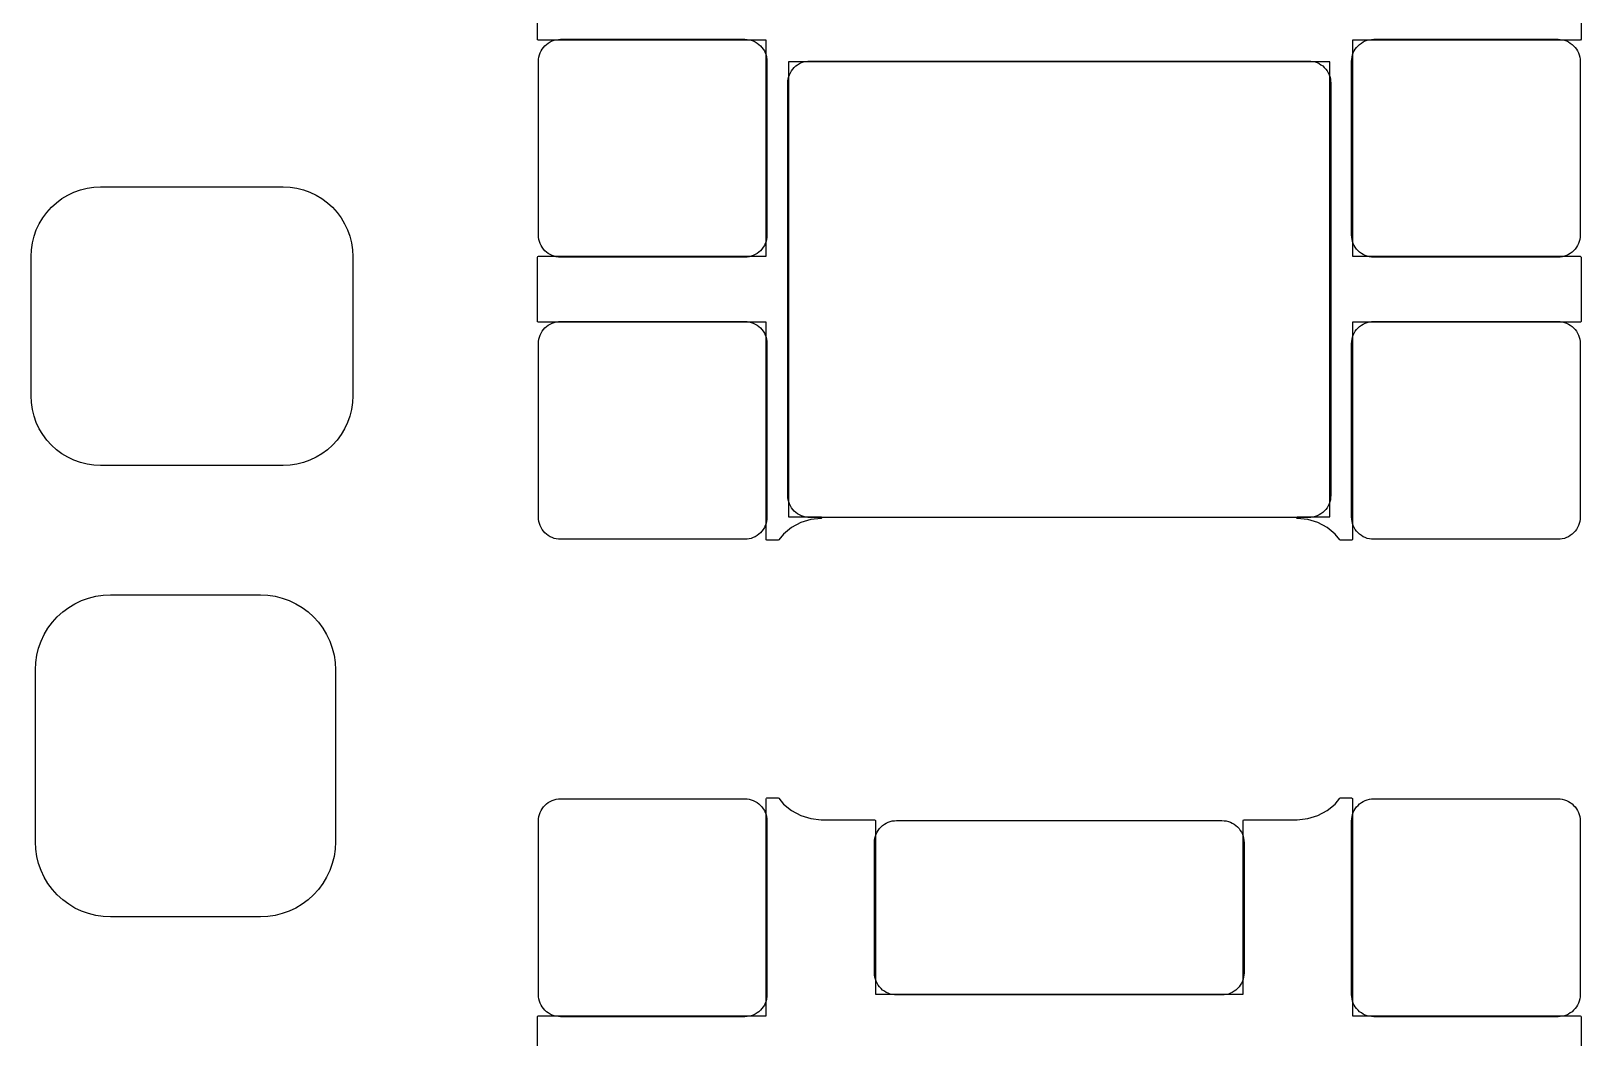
# Model space of a CAD drawing. Extents: x 0.49 to 2.43, y -7.79 to -4.97.
# Drawn here: x 0.8515 to 0.9922, y -7.4075 to -7.3161 of the extents above; entities that cross this region are included whole.
import ezdxf

# ---------------------------------------------------------------- set-up
doc = ezdxf.new("R2010")
doc.units = 0
doc.header["$MEASUREMENT"] = 0
doc.layers.add('BLACK', color=7, linetype='CONTINUOUS')

msp = doc.modelspace()

# ---------------------------------------------------------------- linework, layer by layer
at = {"layer": 'BLACK', "linetype": 'CONTINUOUS'}
for p, q in [((0.89752, -7.31689), (0.89752, -7.31106)), ((0.992244, -7.31106), (0.992244, -7.31689)), ((0.89753, -7.31693), (0.89752, -7.31689)), ((0.897598, -7.31697), (0.89753, -7.31693)), ((0.918268, -7.31697), (0.897598, -7.31697)), ((0.897685, -7.31831), (0.897751, -7.31813)), ((0.897751, -7.31813), (0.897836, -7.31795)), ((0.897836, -7.31795), (0.897937, -7.31778)), ((0.897937, -7.31778), (0.898054, -7.31762)), ((0.898054, -7.31762), (0.898187, -7.31748)), ((0.898187, -7.31748), (0.898333, -7.31735)), ((0.898333, -7.31735), (0.898491, -7.31723)), ((0.898491, -7.31723), (0.89866, -7.31713)), ((0.89866, -7.31713), (0.898838, -7.31704)), ((0.898838, -7.31704), (0.899023, -7.31698)), ((0.899023, -7.31698), (0.899215, -7.31693)), ((0.899215, -7.31693), (0.899409, -7.3169)), ((0.899409, -7.3169), (0.899606, -7.31689)), ((0.899606, -7.31689), (0.916339, -7.31689)), ((0.916339, -7.31689), (0.916535, -7.3169)), ((0.916535, -7.3169), (0.91673, -7.31693)), ((0.91673, -7.31693), (0.916921, -7.31698)), ((0.916921, -7.31698), (0.917107, -7.31704)), ((0.917107, -7.31704), (0.917285, -7.31713)), ((0.917285, -7.31713), (0.917454, -7.31723)), ((0.917454, -7.31723), (0.917612, -7.31735)), ((0.917612, -7.31735), (0.917758, -7.31748)), ((0.917758, -7.31748), (0.917891, -7.31762)), ((0.917891, -7.31762), (0.918008, -7.31778)), ((0.918008, -7.31778), (0.918109, -7.31795)), ((0.918109, -7.31795), (0.918194, -7.31813)), ((0.918194, -7.31813), (0.91826, -7.31831)), ((0.918268, -7.33657), (0.918268, -7.31697)), ((0.992165, -7.31697), (0.971496, -7.31697)), ((0.971496, -7.31697), (0.971496, -7.33657)), ((0.971504, -7.31831), (0.97157, -7.31813)), ((0.97157, -7.31813), (0.971654, -7.31795)), ((0.971654, -7.31795), (0.971756, -7.31778)), ((0.971756, -7.31778), (0.971873, -7.31762)), ((0.971873, -7.31762), (0.972005, -7.31748)), ((0.972005, -7.31748), (0.972151, -7.31735)), ((0.972151, -7.31735), (0.97231, -7.31723)), ((0.97231, -7.31723), (0.972479, -7.31713)), ((0.972479, -7.31713), (0.972657, -7.31704)), ((0.972657, -7.31704), (0.972842, -7.31698)), ((0.972842, -7.31698), (0.973033, -7.31693)), ((0.973033, -7.31693), (0.973228, -7.3169)), ((0.973228, -7.3169), (0.973425, -7.31689)), ((0.973425, -7.31689), (0.990157, -7.31689)), ((0.990157, -7.31689), (0.990354, -7.3169)), ((0.990354, -7.3169), (0.990549, -7.31693)), ((0.990549, -7.31693), (0.99074, -7.31698)), ((0.99074, -7.31698), (0.990926, -7.31704)), ((0.990926, -7.31704), (0.991104, -7.31713)), ((0.991104, -7.31713), (0.991273, -7.31723)), ((0.991273, -7.31723), (0.991431, -7.31735)), ((0.991431, -7.31735), (0.991577, -7.31748)), ((0.991577, -7.31748), (0.99171, -7.31762)), ((0.99171, -7.31762), (0.991827, -7.31778)), ((0.991827, -7.31778), (0.991928, -7.31795)), ((0.991928, -7.31795), (0.992013, -7.31813)), ((0.992013, -7.31813), (0.992079, -7.31831)), ((0.992205, -7.31696), (0.992165, -7.31697)), ((0.992244, -7.31689), (0.992205, -7.31696)), ((0.897598, -7.3189), (0.897608, -7.3187)), ((0.897598, -7.33465), (0.897598, -7.3189)), ((0.897608, -7.3187), (0.897637, -7.31851)), ((0.897637, -7.31851), (0.897685, -7.31831)), ((0.91826, -7.31831), (0.918308, -7.31851)), ((0.918308, -7.31851), (0.918337, -7.3187)), ((0.918337, -7.3187), (0.918346, -7.3189)), ((0.918346, -7.3189), (0.918346, -7.33465)), ((0.969449, -7.31894), (0.920315, -7.31894)), ((0.920315, -7.31894), (0.920315, -7.3602)), ((0.920575, -7.31975), (0.920692, -7.31959)), ((0.920692, -7.31959), (0.920824, -7.31945)), ((0.920824, -7.31945), (0.92097, -7.31931)), ((0.92097, -7.31931), (0.921129, -7.3192)), ((0.921129, -7.3192), (0.921298, -7.3191)), ((0.921298, -7.3191), (0.921476, -7.31901)), ((0.921476, -7.31901), (0.921661, -7.31894)), ((0.921661, -7.31894), (0.921852, -7.3189)), ((0.921852, -7.3189), (0.922047, -7.31887)), ((0.922047, -7.31887), (0.922244, -7.31886)), ((0.922244, -7.31886), (0.96752, -7.31886)), ((0.96752, -7.31886), (0.967716, -7.31887)), ((0.967716, -7.31887), (0.967911, -7.3189)), ((0.967911, -7.3189), (0.968103, -7.31894)), ((0.968103, -7.31894), (0.968288, -7.31901)), ((0.968288, -7.31901), (0.968466, -7.3191)), ((0.968466, -7.3191), (0.968635, -7.3192)), ((0.968635, -7.3192), (0.968793, -7.31931)), ((0.968793, -7.31931), (0.968939, -7.31945)), ((0.968939, -7.31945), (0.969072, -7.31959)), ((0.969072, -7.31959), (0.969189, -7.31975)), ((0.969449, -7.3602), (0.969449, -7.31894)), ((0.971417, -7.3189), (0.971427, -7.3187)), ((0.971417, -7.33465), (0.971417, -7.3189)), ((0.971427, -7.3187), (0.971456, -7.31851)), ((0.971456, -7.31851), (0.971504, -7.31831)), ((0.992079, -7.31831), (0.992127, -7.31851)), ((0.992127, -7.31851), (0.992156, -7.3187)), ((0.992156, -7.3187), (0.992165, -7.3189)), ((0.992165, -7.3189), (0.992165, -7.33465)), ((0.920236, -7.32087), (0.920246, -7.32067)), ((0.920236, -7.35827), (0.920236, -7.32087)), ((0.920246, -7.32067), (0.920275, -7.32047)), ((0.920275, -7.32047), (0.920323, -7.32028)), ((0.920323, -7.32028), (0.920389, -7.3201)), ((0.920389, -7.3201), (0.920473, -7.31992)), ((0.920473, -7.31992), (0.920575, -7.31975)), ((0.969189, -7.31975), (0.96929, -7.31992)), ((0.96929, -7.31992), (0.969375, -7.3201)), ((0.969375, -7.3201), (0.969441, -7.32028)), ((0.969441, -7.32028), (0.969489, -7.32047)), ((0.969489, -7.32047), (0.969518, -7.32067)), ((0.969518, -7.32067), (0.969528, -7.32087)), ((0.969528, -7.32087), (0.969528, -7.35827)), ((0.854876, -7.33102), (0.855436, -7.33076)), ((0.855436, -7.33076), (0.85602, -7.33055)), ((0.85602, -7.33055), (0.856622, -7.3304)), ((0.856622, -7.3304), (0.857235, -7.33031)), ((0.857235, -7.33031), (0.857854, -7.33028)), ((0.857854, -7.33028), (0.874429, -7.33028)), ((0.874429, -7.33028), (0.875049, -7.33031)), ((0.875049, -7.33031), (0.875662, -7.3304)), ((0.875662, -7.3304), (0.876263, -7.33055)), ((0.876263, -7.33055), (0.876847, -7.33076)), ((0.876847, -7.33076), (0.877408, -7.33102)), ((0.85297, -7.33259), (0.853386, -7.33213)), ((0.853386, -7.33213), (0.853846, -7.33171)), ((0.853846, -7.33171), (0.854344, -7.33134)), ((0.854344, -7.33134), (0.854876, -7.33102)), ((0.877408, -7.33102), (0.87794, -7.33134)), ((0.87794, -7.33134), (0.878438, -7.33171)), ((0.878438, -7.33171), (0.878897, -7.33213)), ((0.878897, -7.33213), (0.879314, -7.33259)), ((0.852016, -7.33418), (0.852282, -7.33362)), ((0.852282, -7.33362), (0.8526, -7.33308)), ((0.8526, -7.33308), (0.85297, -7.33259)), ((0.879314, -7.33259), (0.879683, -7.33308)), ((0.879683, -7.33308), (0.880002, -7.33362)), ((0.880002, -7.33362), (0.880267, -7.33418)), ((0.851657, -7.33536), (0.851808, -7.33476)), ((0.851808, -7.33476), (0.852016, -7.33418)), ((0.880267, -7.33418), (0.880476, -7.33476)), ((0.880476, -7.33476), (0.880627, -7.33536)), ((0.897608, -7.33484), (0.897598, -7.33465)), ((0.897637, -7.33504), (0.897608, -7.33484)), ((0.897685, -7.33523), (0.897637, -7.33504)), ((0.918308, -7.33504), (0.91826, -7.33523)), ((0.918337, -7.33484), (0.918308, -7.33504)), ((0.918346, -7.33465), (0.918337, -7.33484)), ((0.971427, -7.33484), (0.971417, -7.33465)), ((0.971456, -7.33504), (0.971427, -7.33484)), ((0.971504, -7.33523), (0.971456, -7.33504)), ((0.992127, -7.33504), (0.992079, -7.33523)), ((0.992156, -7.33484), (0.992127, -7.33504)), ((0.992165, -7.33465), (0.992156, -7.33484)), ((0.851535, -7.33659), (0.851566, -7.33598)), ((0.851566, -7.33598), (0.851657, -7.33536)), ((0.880627, -7.33536), (0.880718, -7.33598)), ((0.880718, -7.33598), (0.880748, -7.33659)), ((0.897751, -7.33541), (0.897685, -7.33523)), ((0.897836, -7.33559), (0.897751, -7.33541)), ((0.897937, -7.33576), (0.897836, -7.33559)), ((0.898054, -7.33592), (0.897937, -7.33576)), ((0.898187, -7.33607), (0.898054, -7.33592)), ((0.898333, -7.3362), (0.898187, -7.33607)), ((0.898491, -7.33632), (0.898333, -7.3362)), ((0.89866, -7.33642), (0.898491, -7.33632)), ((0.898838, -7.3365), (0.89866, -7.33642)), ((0.899023, -7.33657), (0.898838, -7.3365)), ((0.917107, -7.3365), (0.916921, -7.33657)), ((0.917285, -7.33642), (0.917107, -7.3365)), ((0.917454, -7.33632), (0.917285, -7.33642)), ((0.917612, -7.3362), (0.917454, -7.33632)), ((0.917758, -7.33607), (0.917612, -7.3362)), ((0.917891, -7.33592), (0.917758, -7.33607)), ((0.918008, -7.33576), (0.917891, -7.33592)), ((0.918109, -7.33559), (0.918008, -7.33576)), ((0.918194, -7.33541), (0.918109, -7.33559)), ((0.91826, -7.33523), (0.918194, -7.33541)), ((0.97157, -7.33541), (0.971504, -7.33523)), ((0.971654, -7.33559), (0.97157, -7.33541)), ((0.971756, -7.33576), (0.971654, -7.33559)), ((0.971873, -7.33592), (0.971756, -7.33576)), ((0.972005, -7.33607), (0.971873, -7.33592)), ((0.972151, -7.3362), (0.972005, -7.33607)), ((0.97231, -7.33632), (0.972151, -7.3362)), ((0.972479, -7.33642), (0.97231, -7.33632)), ((0.972657, -7.3365), (0.972479, -7.33642)), ((0.972842, -7.33657), (0.972657, -7.3365)), ((0.990926, -7.3365), (0.99074, -7.33657)), ((0.991104, -7.33642), (0.990926, -7.3365)), ((0.991273, -7.33632), (0.991104, -7.33642)), ((0.991431, -7.3362), (0.991273, -7.33632)), ((0.991577, -7.33607), (0.991431, -7.3362)), ((0.99171, -7.33592), (0.991577, -7.33607)), ((0.991827, -7.33576), (0.99171, -7.33592)), ((0.991928, -7.33559), (0.991827, -7.33576)), ((0.992013, -7.33541), (0.991928, -7.33559)), ((0.992079, -7.33523), (0.992013, -7.33541)), ((0.851535, -7.34923), (0.851535, -7.33659)), ((0.880748, -7.33659), (0.880748, -7.34923)), ((0.89752, -7.33665), (0.897559, -7.33659)), ((0.89752, -7.34248), (0.89752, -7.33665)), ((0.897559, -7.33659), (0.897598, -7.33657)), ((0.897598, -7.33657), (0.918268, -7.33657)), ((0.899215, -7.33661), (0.899023, -7.33657)), ((0.899409, -7.33664), (0.899215, -7.33661)), ((0.899606, -7.33665), (0.899409, -7.33664)), ((0.916339, -7.33665), (0.899606, -7.33665)), ((0.916535, -7.33664), (0.916339, -7.33665)), ((0.91673, -7.33661), (0.916535, -7.33664)), ((0.916921, -7.33657), (0.91673, -7.33661)), ((0.971496, -7.33657), (0.992165, -7.33657)), ((0.973033, -7.33661), (0.972842, -7.33657)), ((0.973228, -7.33664), (0.973033, -7.33661)), ((0.973425, -7.33665), (0.973228, -7.33664)), ((0.990157, -7.33665), (0.973425, -7.33665)), ((0.990354, -7.33664), (0.990157, -7.33665)), ((0.990549, -7.33661), (0.990354, -7.33664)), ((0.99074, -7.33657), (0.990549, -7.33661)), ((0.992165, -7.33657), (0.992234, -7.33661)), ((0.992234, -7.33661), (0.992244, -7.33665)), ((0.992244, -7.33665), (0.992244, -7.34248)), ((0.89753, -7.34252), (0.89752, -7.34248)), ((0.897598, -7.34256), (0.89753, -7.34252)), ((0.918268, -7.34256), (0.897598, -7.34256)), ((0.897751, -7.34372), (0.897836, -7.34354)), ((0.897836, -7.34354), (0.897937, -7.34337)), ((0.897937, -7.34337), (0.898054, -7.34321)), ((0.898054, -7.34321), (0.898187, -7.34307)), ((0.898187, -7.34307), (0.898333, -7.34294)), ((0.898333, -7.34294), (0.898491, -7.34282)), ((0.898491, -7.34282), (0.89866, -7.34272)), ((0.89866, -7.34272), (0.898838, -7.34263)), ((0.898838, -7.34263), (0.899023, -7.34257)), ((0.899023, -7.34257), (0.899215, -7.34252)), ((0.899215, -7.34252), (0.899409, -7.34249)), ((0.899409, -7.34249), (0.899606, -7.34248)), ((0.899606, -7.34248), (0.916339, -7.34248)), ((0.916339, -7.34248), (0.916535, -7.34249)), ((0.916535, -7.34249), (0.91673, -7.34252)), ((0.91673, -7.34252), (0.916921, -7.34257)), ((0.916921, -7.34257), (0.917107, -7.34263)), ((0.917107, -7.34263), (0.917285, -7.34272)), ((0.917285, -7.34272), (0.917454, -7.34282)), ((0.917454, -7.34282), (0.917612, -7.34294)), ((0.917612, -7.34294), (0.917758, -7.34307)), ((0.917758, -7.34307), (0.917891, -7.34321)), ((0.917891, -7.34321), (0.918008, -7.34337)), ((0.918008, -7.34337), (0.918109, -7.34354)), ((0.918109, -7.34354), (0.918194, -7.34372)), ((0.918268, -7.36224), (0.918268, -7.34256)), ((0.992165, -7.34256), (0.971496, -7.34256)), ((0.971496, -7.34256), (0.971496, -7.36224)), ((0.97157, -7.34372), (0.971654, -7.34354)), ((0.971654, -7.34354), (0.971756, -7.34337)), ((0.971756, -7.34337), (0.971873, -7.34321)), ((0.971873, -7.34321), (0.972005, -7.34307)), ((0.972005, -7.34307), (0.972151, -7.34294)), ((0.972151, -7.34294), (0.97231, -7.34282)), ((0.97231, -7.34282), (0.972479, -7.34272)), ((0.972479, -7.34272), (0.972657, -7.34263)), ((0.972657, -7.34263), (0.972842, -7.34257)), ((0.972842, -7.34257), (0.973033, -7.34252)), ((0.973033, -7.34252), (0.973228, -7.34249)), ((0.973228, -7.34249), (0.973425, -7.34248)), ((0.973425, -7.34248), (0.990157, -7.34248)), ((0.990157, -7.34248), (0.990354, -7.34249)), ((0.990354, -7.34249), (0.990549, -7.34252)), ((0.990549, -7.34252), (0.99074, -7.34257)), ((0.99074, -7.34257), (0.990926, -7.34263)), ((0.990926, -7.34263), (0.991104, -7.34272)), ((0.991104, -7.34272), (0.991273, -7.34282)), ((0.991273, -7.34282), (0.991431, -7.34294)), ((0.991431, -7.34294), (0.991577, -7.34307)), ((0.991577, -7.34307), (0.99171, -7.34321)), ((0.99171, -7.34321), (0.991827, -7.34337)), ((0.991827, -7.34337), (0.991928, -7.34354)), ((0.991928, -7.34354), (0.992013, -7.34372)), ((0.992205, -7.34255), (0.992165, -7.34256)), ((0.992244, -7.34248), (0.992205, -7.34255)), ((0.897598, -7.34449), (0.897608, -7.34429)), ((0.897598, -7.36024), (0.897598, -7.34449)), ((0.897608, -7.34429), (0.897637, -7.3441)), ((0.897637, -7.3441), (0.897685, -7.34391)), ((0.897685, -7.34391), (0.897751, -7.34372)), ((0.918194, -7.34372), (0.91826, -7.34391)), ((0.91826, -7.34391), (0.918308, -7.3441)), ((0.918308, -7.3441), (0.918337, -7.34429)), ((0.918337, -7.34429), (0.918346, -7.34449)), ((0.918346, -7.34449), (0.918346, -7.36024)), ((0.971417, -7.34449), (0.971427, -7.34429)), ((0.971417, -7.36024), (0.971417, -7.34449)), ((0.971427, -7.34429), (0.971456, -7.3441)), ((0.971456, -7.3441), (0.971504, -7.34391)), ((0.971504, -7.34391), (0.97157, -7.34372)), ((0.992013, -7.34372), (0.992079, -7.34391)), ((0.992079, -7.34391), (0.992127, -7.3441)), ((0.992127, -7.3441), (0.992156, -7.34429)), ((0.992156, -7.34429), (0.992165, -7.34449)), ((0.992165, -7.34449), (0.992165, -7.36024)), ((0.851566, -7.34985), (0.851535, -7.34923)), ((0.880748, -7.34923), (0.880718, -7.34985)), ((0.851657, -7.35047), (0.851566, -7.34985)), ((0.851808, -7.35107), (0.851657, -7.35047)), ((0.880627, -7.35047), (0.880476, -7.35107)), ((0.880718, -7.34985), (0.880627, -7.35047)), ((0.852016, -7.35165), (0.851808, -7.35107)), ((0.852282, -7.35221), (0.852016, -7.35165)), ((0.880267, -7.35165), (0.880002, -7.35221)), ((0.880476, -7.35107), (0.880267, -7.35165)), ((0.8526, -7.35274), (0.852282, -7.35221)), ((0.85297, -7.35324), (0.8526, -7.35274)), ((0.853386, -7.3537), (0.85297, -7.35324)), ((0.879314, -7.35324), (0.878897, -7.3537)), ((0.879683, -7.35274), (0.879314, -7.35324)), ((0.880002, -7.35221), (0.879683, -7.35274)), ((0.853846, -7.35412), (0.853386, -7.3537)), ((0.854344, -7.35449), (0.853846, -7.35412)), ((0.854876, -7.35481), (0.854344, -7.35449)), ((0.855436, -7.35507), (0.854876, -7.35481)), ((0.877408, -7.35481), (0.876847, -7.35507)), ((0.87794, -7.35449), (0.877408, -7.35481)), ((0.878438, -7.35412), (0.87794, -7.35449)), ((0.878897, -7.3537), (0.878438, -7.35412)), ((0.85602, -7.35528), (0.855436, -7.35507)), ((0.856622, -7.35543), (0.85602, -7.35528)), ((0.857235, -7.35552), (0.856622, -7.35543)), ((0.857854, -7.35555), (0.857235, -7.35552)), ((0.874429, -7.35555), (0.857854, -7.35555)), ((0.875049, -7.35552), (0.874429, -7.35555)), ((0.875662, -7.35543), (0.875049, -7.35552)), ((0.876263, -7.35528), (0.875662, -7.35543)), ((0.876847, -7.35507), (0.876263, -7.35528)), ((0.920246, -7.35846), (0.920236, -7.35827)), ((0.920275, -7.35866), (0.920246, -7.35846)), ((0.920323, -7.35885), (0.920275, -7.35866)), ((0.920389, -7.35904), (0.920323, -7.35885)), ((0.920473, -7.35921), (0.920389, -7.35904)), ((0.969375, -7.35904), (0.96929, -7.35921)), ((0.969441, -7.35885), (0.969375, -7.35904)), ((0.969489, -7.35866), (0.969441, -7.35885)), ((0.969518, -7.35846), (0.969489, -7.35866)), ((0.969528, -7.35827), (0.969518, -7.35846)), ((0.897608, -7.36043), (0.897598, -7.36024)), ((0.897637, -7.36063), (0.897608, -7.36043)), ((0.918337, -7.36043), (0.918308, -7.36063)), ((0.918346, -7.36024), (0.918337, -7.36043)), ((0.920315, -7.3602), (0.923268, -7.3602)), ((0.920575, -7.35938), (0.920473, -7.35921)), ((0.920692, -7.35954), (0.920575, -7.35938)), ((0.920824, -7.35969), (0.920692, -7.35954)), ((0.92097, -7.35982), (0.920824, -7.35969)), ((0.921129, -7.35994), (0.92097, -7.35982)), ((0.921298, -7.36004), (0.921129, -7.35994)), ((0.921476, -7.36012), (0.921298, -7.36004)), ((0.922323, -7.36045), (0.921415, -7.36072)), ((0.921661, -7.36019), (0.921476, -7.36012)), ((0.921852, -7.36024), (0.921661, -7.36019)), ((0.922047, -7.36027), (0.921852, -7.36024)), ((0.922244, -7.36028), (0.922047, -7.36027)), ((0.96752, -7.36028), (0.922244, -7.36028)), ((0.923275, -7.36035), (0.922323, -7.36045)), ((0.923268, -7.3602), (0.923336, -7.36024)), ((0.923336, -7.36031), (0.923275, -7.36035)), ((0.923336, -7.36024), (0.923336, -7.36031)), ((0.966424, -7.36031), (0.966432, -7.36023)), ((0.966488, -7.36035), (0.966424, -7.36031)), ((0.966432, -7.36023), (0.966496, -7.3602)), ((0.967441, -7.36045), (0.966488, -7.36035)), ((0.966496, -7.3602), (0.969449, -7.3602)), ((0.968349, -7.36072), (0.967441, -7.36045)), ((0.967716, -7.36027), (0.96752, -7.36028)), ((0.967911, -7.36024), (0.967716, -7.36027)), ((0.968103, -7.36019), (0.967911, -7.36024)), ((0.968288, -7.36012), (0.968103, -7.36019)), ((0.968466, -7.36004), (0.968288, -7.36012)), ((0.968635, -7.35994), (0.968466, -7.36004)), ((0.968793, -7.35982), (0.968635, -7.35994)), ((0.968939, -7.35969), (0.968793, -7.35982)), ((0.969072, -7.35954), (0.968939, -7.35969)), ((0.969189, -7.35938), (0.969072, -7.35954)), ((0.96929, -7.35921), (0.969189, -7.35938)), ((0.971427, -7.36043), (0.971417, -7.36024)), ((0.971456, -7.36063), (0.971427, -7.36043)), ((0.992156, -7.36043), (0.992127, -7.36063)), ((0.992165, -7.36024), (0.992156, -7.36043)), ((0.897685, -7.36082), (0.897637, -7.36063)), ((0.897751, -7.361), (0.897685, -7.36082)), ((0.897836, -7.36118), (0.897751, -7.361)), ((0.897937, -7.36135), (0.897836, -7.36118)), ((0.898054, -7.36151), (0.897937, -7.36135)), ((0.898187, -7.36166), (0.898054, -7.36151)), ((0.898333, -7.36179), (0.898187, -7.36166)), ((0.898491, -7.36191), (0.898333, -7.36179)), ((0.917612, -7.36179), (0.917454, -7.36191)), ((0.917758, -7.36166), (0.917612, -7.36179)), ((0.917891, -7.36151), (0.917758, -7.36166)), ((0.918008, -7.36135), (0.917891, -7.36151)), ((0.918109, -7.36118), (0.918008, -7.36135)), ((0.918194, -7.361), (0.918109, -7.36118)), ((0.91826, -7.36082), (0.918194, -7.361)), ((0.918308, -7.36063), (0.91826, -7.36082)), ((0.919844, -7.36177), (0.919416, -7.36229)), ((0.920578, -7.36117), (0.919844, -7.36177)), ((0.921415, -7.36072), (0.920578, -7.36117)), ((0.969186, -7.36117), (0.968349, -7.36072)), ((0.96992, -7.36177), (0.969186, -7.36117)), ((0.970348, -7.36229), (0.96992, -7.36177)), ((0.971504, -7.36082), (0.971456, -7.36063)), ((0.97157, -7.361), (0.971504, -7.36082)), ((0.971654, -7.36118), (0.97157, -7.361)), ((0.971756, -7.36135), (0.971654, -7.36118)), ((0.971873, -7.36151), (0.971756, -7.36135)), ((0.972005, -7.36166), (0.971873, -7.36151)), ((0.972151, -7.36179), (0.972005, -7.36166)), ((0.97231, -7.36191), (0.972151, -7.36179)), ((0.991431, -7.36179), (0.991273, -7.36191)), ((0.991577, -7.36166), (0.991431, -7.36179)), ((0.99171, -7.36151), (0.991577, -7.36166)), ((0.991827, -7.36135), (0.99171, -7.36151)), ((0.991928, -7.36118), (0.991827, -7.36135)), ((0.992013, -7.361), (0.991928, -7.36118)), ((0.992079, -7.36082), (0.992013, -7.361)), ((0.992127, -7.36063), (0.992079, -7.36082)), ((0.89866, -7.36201), (0.898491, -7.36191)), ((0.898838, -7.36209), (0.89866, -7.36201)), ((0.899023, -7.36216), (0.898838, -7.36209)), ((0.899215, -7.36221), (0.899023, -7.36216)), ((0.899409, -7.36223), (0.899215, -7.36221)), ((0.899606, -7.36224), (0.899409, -7.36223)), ((0.916339, -7.36224), (0.899606, -7.36224)), ((0.916535, -7.36223), (0.916339, -7.36224)), ((0.91673, -7.36221), (0.916535, -7.36223)), ((0.916921, -7.36216), (0.91673, -7.36221)), ((0.917107, -7.36209), (0.916921, -7.36216)), ((0.917285, -7.36201), (0.917107, -7.36209)), ((0.917454, -7.36191), (0.917285, -7.36201)), ((0.918278, -7.36228), (0.918268, -7.36224)), ((0.918346, -7.36232), (0.918278, -7.36228)), ((0.919355, -7.36232), (0.918346, -7.36232)), ((0.919416, -7.36229), (0.919355, -7.36232)), ((0.970409, -7.36232), (0.970348, -7.36229)), ((0.971417, -7.36232), (0.970409, -7.36232)), ((0.971457, -7.36231), (0.971417, -7.36232)), ((0.971496, -7.36224), (0.971457, -7.36231)), ((0.972479, -7.36201), (0.97231, -7.36191)), ((0.972657, -7.36209), (0.972479, -7.36201)), ((0.972842, -7.36216), (0.972657, -7.36209)), ((0.973033, -7.36221), (0.972842, -7.36216)), ((0.973228, -7.36223), (0.973033, -7.36221)), ((0.973425, -7.36224), (0.973228, -7.36223)), ((0.990157, -7.36224), (0.973425, -7.36224)), ((0.990354, -7.36223), (0.990157, -7.36224)), ((0.990549, -7.36221), (0.990354, -7.36223)), ((0.99074, -7.36216), (0.990549, -7.36221)), ((0.990926, -7.36209), (0.99074, -7.36216)), ((0.991104, -7.36201), (0.990926, -7.36209)), ((0.991273, -7.36191), (0.991104, -7.36201)), ((0.856763, -7.36758), (0.857411, -7.36741)), ((0.857411, -7.36741), (0.858073, -7.36732)), ((0.858073, -7.36732), (0.85874, -7.36728)), ((0.85874, -7.36728), (0.872362, -7.36728)), ((0.872362, -7.36728), (0.87303, -7.36732)), ((0.87303, -7.36732), (0.873691, -7.36741)), ((0.873691, -7.36741), (0.874339, -7.36758)), ((0.853924, -7.36928), (0.854419, -7.36883)), ((0.854419, -7.36883), (0.854956, -7.36843)), ((0.854956, -7.36843), (0.855529, -7.36809)), ((0.855529, -7.36809), (0.856134, -7.3678)), ((0.856134, -7.3678), (0.856763, -7.36758)), ((0.874339, -7.36758), (0.874969, -7.3678)), ((0.874969, -7.3678), (0.875573, -7.36809)), ((0.875573, -7.36809), (0.876146, -7.36843)), ((0.876146, -7.36843), (0.876683, -7.36883)), ((0.876683, -7.36883), (0.877178, -7.36928)), ((0.852733, -7.37088), (0.853077, -7.37031)), ((0.853077, -7.37031), (0.853475, -7.36977)), ((0.853475, -7.36977), (0.853924, -7.36928)), ((0.877178, -7.36928), (0.877627, -7.36977)), ((0.877627, -7.36977), (0.878025, -7.37031)), ((0.878025, -7.37031), (0.878369, -7.37088)), ((0.852222, -7.37212), (0.852448, -7.37149)), ((0.852448, -7.37149), (0.852733, -7.37088)), ((0.878369, -7.37088), (0.878655, -7.37149)), ((0.878655, -7.37149), (0.87888, -7.37212)), ((0.851962, -7.37343), (0.85206, -7.37277)), ((0.85206, -7.37277), (0.852222, -7.37212)), ((0.87888, -7.37212), (0.879042, -7.37277)), ((0.879042, -7.37277), (0.87914, -7.37343)), ((0.851929, -7.37409), (0.851962, -7.37343)), ((0.851929, -7.38969), (0.851929, -7.37409)), ((0.87914, -7.37343), (0.879173, -7.37409)), ((0.879173, -7.37409), (0.879173, -7.38969)), ((0.899215, -7.38583), (0.899409, -7.3858)), ((0.899409, -7.3858), (0.899606, -7.38579)), ((0.899606, -7.38579), (0.916339, -7.38579)), ((0.916339, -7.38579), (0.916535, -7.3858)), ((0.916535, -7.3858), (0.91673, -7.38583)), ((0.918268, -7.38579), (0.918307, -7.38572)), ((0.918268, -7.40547), (0.918268, -7.38579)), ((0.918307, -7.38572), (0.918346, -7.38571)), ((0.918346, -7.38571), (0.919355, -7.38571)), ((0.919355, -7.38571), (0.919416, -7.38574)), ((0.919416, -7.38574), (0.919844, -7.38626)), ((0.96992, -7.38626), (0.970348, -7.38574)), ((0.970348, -7.38574), (0.970409, -7.38571)), ((0.970409, -7.38571), (0.971417, -7.38571)), ((0.971417, -7.38571), (0.971486, -7.38575)), ((0.971486, -7.38575), (0.971496, -7.38579)), ((0.971496, -7.38579), (0.971496, -7.40547)), ((0.973033, -7.38583), (0.973228, -7.3858)), ((0.973228, -7.3858), (0.973425, -7.38579)), ((0.973425, -7.38579), (0.990157, -7.38579)), ((0.990157, -7.38579), (0.990354, -7.3858)), ((0.990354, -7.3858), (0.990549, -7.38583)), ((0.897637, -7.3874), (0.897685, -7.38721)), ((0.897685, -7.38721), (0.897751, -7.38703)), ((0.897751, -7.38703), (0.897836, -7.38685)), ((0.897836, -7.38685), (0.897937, -7.38668)), ((0.897937, -7.38668), (0.898054, -7.38652)), ((0.898054, -7.38652), (0.898187, -7.38638)), ((0.898187, -7.38638), (0.898333, -7.38624)), ((0.898333, -7.38624), (0.898491, -7.38613)), ((0.898491, -7.38613), (0.89866, -7.38602)), ((0.89866, -7.38602), (0.898838, -7.38594)), ((0.898838, -7.38594), (0.899023, -7.38587)), ((0.899023, -7.38587), (0.899215, -7.38583)), ((0.91673, -7.38583), (0.916921, -7.38587)), ((0.916921, -7.38587), (0.917107, -7.38594)), ((0.917107, -7.38594), (0.917285, -7.38602)), ((0.917285, -7.38602), (0.917454, -7.38613)), ((0.917454, -7.38613), (0.917612, -7.38624)), ((0.917612, -7.38624), (0.917758, -7.38638)), ((0.917758, -7.38638), (0.917891, -7.38652)), ((0.917891, -7.38652), (0.918008, -7.38668)), ((0.918008, -7.38668), (0.918109, -7.38685)), ((0.918109, -7.38685), (0.918194, -7.38703)), ((0.918194, -7.38703), (0.91826, -7.38721)), ((0.91826, -7.38721), (0.918308, -7.3874)), ((0.919844, -7.38626), (0.920578, -7.38686)), ((0.920578, -7.38686), (0.921415, -7.38731)), ((0.968349, -7.38731), (0.969186, -7.38686)), ((0.969186, -7.38686), (0.96992, -7.38626)), ((0.971456, -7.3874), (0.971504, -7.38721)), ((0.971504, -7.38721), (0.97157, -7.38703)), ((0.97157, -7.38703), (0.971654, -7.38685)), ((0.971654, -7.38685), (0.971756, -7.38668)), ((0.971756, -7.38668), (0.971873, -7.38652)), ((0.971873, -7.38652), (0.972005, -7.38638)), ((0.972005, -7.38638), (0.972151, -7.38624)), ((0.972151, -7.38624), (0.97231, -7.38613)), ((0.97231, -7.38613), (0.972479, -7.38602)), ((0.972479, -7.38602), (0.972657, -7.38594)), ((0.972657, -7.38594), (0.972842, -7.38587)), ((0.972842, -7.38587), (0.973033, -7.38583)), ((0.990549, -7.38583), (0.99074, -7.38587)), ((0.99074, -7.38587), (0.990926, -7.38594)), ((0.990926, -7.38594), (0.991104, -7.38602)), ((0.991104, -7.38602), (0.991273, -7.38613)), ((0.991273, -7.38613), (0.991431, -7.38624)), ((0.991431, -7.38624), (0.991577, -7.38638)), ((0.991577, -7.38638), (0.99171, -7.38652)), ((0.99171, -7.38652), (0.991827, -7.38668)), ((0.991827, -7.38668), (0.991928, -7.38685)), ((0.991928, -7.38685), (0.992013, -7.38703)), ((0.992013, -7.38703), (0.992079, -7.38721)), ((0.992079, -7.38721), (0.992127, -7.3874)), ((0.897598, -7.3878), (0.897608, -7.3876)), ((0.897598, -7.40354), (0.897598, -7.3878)), ((0.897608, -7.3876), (0.897637, -7.3874)), ((0.918308, -7.3874), (0.918337, -7.3876)), ((0.918337, -7.3876), (0.918346, -7.3878)), ((0.918346, -7.3878), (0.918346, -7.40354)), ((0.921415, -7.38731), (0.922323, -7.38758)), ((0.922323, -7.38758), (0.923271, -7.38768)), ((0.923271, -7.38768), (0.92811, -7.38768)), ((0.92811, -7.38768), (0.928178, -7.38772)), ((0.928178, -7.38772), (0.928189, -7.38776)), ((0.928189, -7.38776), (0.928189, -7.4035)), ((0.928449, -7.38865), (0.928566, -7.38849)), ((0.928566, -7.38849), (0.928698, -7.38834)), ((0.928698, -7.38834), (0.928844, -7.38821)), ((0.928844, -7.38821), (0.929003, -7.38809)), ((0.929003, -7.38809), (0.929172, -7.38799)), ((0.929172, -7.38799), (0.92935, -7.38791)), ((0.92935, -7.38791), (0.929535, -7.38784)), ((0.929535, -7.38784), (0.929726, -7.38779)), ((0.929726, -7.38779), (0.929921, -7.38777)), ((0.929921, -7.38777), (0.930118, -7.38776)), ((0.930118, -7.38776), (0.959646, -7.38776)), ((0.959646, -7.38776), (0.959842, -7.38777)), ((0.959842, -7.38777), (0.960037, -7.38779)), ((0.960037, -7.38779), (0.960229, -7.38784)), ((0.960229, -7.38784), (0.960414, -7.38791)), ((0.960414, -7.38791), (0.960592, -7.38799)), ((0.960592, -7.38799), (0.960761, -7.38809)), ((0.960761, -7.38809), (0.960919, -7.38821)), ((0.960919, -7.38821), (0.961065, -7.38834)), ((0.961065, -7.38834), (0.961198, -7.38849)), ((0.961198, -7.38849), (0.961315, -7.38865)), ((0.961575, -7.38776), (0.961614, -7.38769)), ((0.961575, -7.4035), (0.961575, -7.38776)), ((0.961614, -7.38769), (0.961654, -7.38768)), ((0.961654, -7.38768), (0.966492, -7.38768)), ((0.966492, -7.38768), (0.967441, -7.38758)), ((0.967441, -7.38758), (0.968349, -7.38731)), ((0.971417, -7.3878), (0.971427, -7.3876)), ((0.971417, -7.40354), (0.971417, -7.3878)), ((0.971427, -7.3876), (0.971456, -7.3874)), ((0.992127, -7.3874), (0.992156, -7.3876)), ((0.992156, -7.3876), (0.992165, -7.3878)), ((0.992165, -7.3878), (0.992165, -7.40354)), ((0.851962, -7.39035), (0.851929, -7.38969)), ((0.879173, -7.38969), (0.87914, -7.39035)), ((0.92811, -7.38976), (0.92812, -7.38957)), ((0.92811, -7.40157), (0.92811, -7.38976)), ((0.92812, -7.38957), (0.928149, -7.38937)), ((0.928149, -7.38937), (0.928197, -7.38918)), ((0.928197, -7.38918), (0.928263, -7.389)), ((0.928263, -7.389), (0.928347, -7.38882)), ((0.928347, -7.38882), (0.928449, -7.38865)), ((0.961315, -7.38865), (0.961416, -7.38882)), ((0.961416, -7.38882), (0.961501, -7.389)), ((0.961501, -7.389), (0.961567, -7.38918)), ((0.961567, -7.38918), (0.961615, -7.38937)), ((0.961615, -7.38937), (0.961644, -7.38957)), ((0.961644, -7.38957), (0.961654, -7.38976)), ((0.961654, -7.38976), (0.961654, -7.40157)), ((0.85206, -7.39101), (0.851962, -7.39035)), ((0.852222, -7.39166), (0.85206, -7.39101)), ((0.879042, -7.39101), (0.87888, -7.39166)), ((0.87914, -7.39035), (0.879042, -7.39101)), ((0.852448, -7.39229), (0.852222, -7.39166)), ((0.852733, -7.3929), (0.852448, -7.39229)), ((0.878655, -7.39229), (0.878369, -7.3929)), ((0.87888, -7.39166), (0.878655, -7.39229)), ((0.853077, -7.39347), (0.852733, -7.3929)), ((0.853475, -7.39401), (0.853077, -7.39347)), ((0.853924, -7.3945), (0.853475, -7.39401)), ((0.877627, -7.39401), (0.877178, -7.3945)), ((0.878025, -7.39347), (0.877627, -7.39401)), ((0.878369, -7.3929), (0.878025, -7.39347)), ((0.854419, -7.39495), (0.853924, -7.3945)), ((0.854956, -7.39535), (0.854419, -7.39495)), ((0.855529, -7.39569), (0.854956, -7.39535)), ((0.876146, -7.39535), (0.875573, -7.39569)), ((0.876683, -7.39495), (0.876146, -7.39535)), ((0.877178, -7.3945), (0.876683, -7.39495)), ((0.856134, -7.39598), (0.855529, -7.39569)), ((0.856763, -7.3962), (0.856134, -7.39598)), ((0.857411, -7.39637), (0.856763, -7.3962)), ((0.858073, -7.39646), (0.857411, -7.39637)), ((0.85874, -7.3965), (0.858073, -7.39646)), ((0.872362, -7.3965), (0.85874, -7.3965)), ((0.87303, -7.39646), (0.872362, -7.3965)), ((0.873691, -7.39637), (0.87303, -7.39646)), ((0.874339, -7.3962), (0.873691, -7.39637)), ((0.874969, -7.39598), (0.874339, -7.3962)), ((0.875573, -7.39569), (0.874969, -7.39598)), ((0.92812, -7.40177), (0.92811, -7.40157)), ((0.928149, -7.40197), (0.92812, -7.40177)), ((0.928197, -7.40216), (0.928149, -7.40197)), ((0.928263, -7.40234), (0.928197, -7.40216)), ((0.928347, -7.40252), (0.928263, -7.40234)), ((0.928449, -7.40269), (0.928347, -7.40252)), ((0.928566, -7.40285), (0.928449, -7.40269)), ((0.961315, -7.40269), (0.961198, -7.40285)), ((0.961416, -7.40252), (0.961315, -7.40269)), ((0.961501, -7.40234), (0.961416, -7.40252)), ((0.961567, -7.40216), (0.961501, -7.40234)), ((0.961615, -7.40197), (0.961567, -7.40216)), ((0.961644, -7.40177), (0.961615, -7.40197)), ((0.961654, -7.40157), (0.961644, -7.40177)), ((0.897608, -7.40374), (0.897598, -7.40354)), ((0.897637, -7.40394), (0.897608, -7.40374)), ((0.897685, -7.40413), (0.897637, -7.40394)), ((0.918308, -7.40394), (0.91826, -7.40413)), ((0.918337, -7.40374), (0.918308, -7.40394)), ((0.918346, -7.40354), (0.918337, -7.40374)), ((0.928189, -7.4035), (0.961575, -7.4035)), ((0.928698, -7.40299), (0.928566, -7.40285)), ((0.928844, -7.40313), (0.928698, -7.40299)), ((0.929003, -7.40324), (0.928844, -7.40313)), ((0.929172, -7.40335), (0.929003, -7.40324)), ((0.92935, -7.40343), (0.929172, -7.40335)), ((0.929535, -7.4035), (0.92935, -7.40343)), ((0.929726, -7.40354), (0.929535, -7.4035)), ((0.929921, -7.40357), (0.929726, -7.40354)), ((0.930118, -7.40358), (0.929921, -7.40357)), ((0.959646, -7.40358), (0.930118, -7.40358)), ((0.959842, -7.40357), (0.959646, -7.40358)), ((0.960037, -7.40354), (0.959842, -7.40357)), ((0.960229, -7.4035), (0.960037, -7.40354)), ((0.960414, -7.40343), (0.960229, -7.4035)), ((0.960592, -7.40335), (0.960414, -7.40343)), ((0.960761, -7.40324), (0.960592, -7.40335)), ((0.960919, -7.40313), (0.960761, -7.40324)), ((0.961065, -7.40299), (0.960919, -7.40313)), ((0.961198, -7.40285), (0.961065, -7.40299)), ((0.971427, -7.40374), (0.971417, -7.40354)), ((0.971456, -7.40394), (0.971427, -7.40374)), ((0.971504, -7.40413), (0.971456, -7.40394)), ((0.992127, -7.40394), (0.992079, -7.40413)), ((0.992156, -7.40374), (0.992127, -7.40394)), ((0.992165, -7.40354), (0.992156, -7.40374)), ((0.89752, -7.40555), (0.897559, -7.40548)), ((0.897559, -7.40548), (0.897598, -7.40547)), ((0.897598, -7.40547), (0.918268, -7.40547)), ((0.897751, -7.40431), (0.897685, -7.40413)), ((0.897836, -7.40449), (0.897751, -7.40431)), ((0.897937, -7.40466), (0.897836, -7.40449)), ((0.898054, -7.40482), (0.897937, -7.40466)), ((0.898187, -7.40496), (0.898054, -7.40482)), ((0.898333, -7.4051), (0.898187, -7.40496)), ((0.898491, -7.40521), (0.898333, -7.4051)), ((0.89866, -7.40531), (0.898491, -7.40521)), ((0.898838, -7.4054), (0.89866, -7.40531)), ((0.899023, -7.40546), (0.898838, -7.4054)), ((0.899215, -7.40551), (0.899023, -7.40546)), ((0.899409, -7.40554), (0.899215, -7.40551)), ((0.91673, -7.40551), (0.916535, -7.40554)), ((0.916921, -7.40546), (0.91673, -7.40551)), ((0.917107, -7.4054), (0.916921, -7.40546)), ((0.917285, -7.40531), (0.917107, -7.4054)), ((0.917454, -7.40521), (0.917285, -7.40531)), ((0.917612, -7.4051), (0.917454, -7.40521)), ((0.917758, -7.40496), (0.917612, -7.4051)), ((0.917891, -7.40482), (0.917758, -7.40496)), ((0.918008, -7.40466), (0.917891, -7.40482)), ((0.918109, -7.40449), (0.918008, -7.40466)), ((0.918194, -7.40431), (0.918109, -7.40449)), ((0.91826, -7.40413), (0.918194, -7.40431)), ((0.971496, -7.40547), (0.992165, -7.40547)), ((0.97157, -7.40431), (0.971504, -7.40413)), ((0.971654, -7.40449), (0.97157, -7.40431)), ((0.971756, -7.40466), (0.971654, -7.40449)), ((0.971873, -7.40482), (0.971756, -7.40466)), ((0.972005, -7.40496), (0.971873, -7.40482)), ((0.972151, -7.4051), (0.972005, -7.40496)), ((0.97231, -7.40521), (0.972151, -7.4051)), ((0.972479, -7.40531), (0.97231, -7.40521)), ((0.972657, -7.4054), (0.972479, -7.40531)), ((0.972842, -7.40546), (0.972657, -7.4054)), ((0.973033, -7.40551), (0.972842, -7.40546)), ((0.973228, -7.40554), (0.973033, -7.40551)), ((0.990549, -7.40551), (0.990354, -7.40554)), ((0.99074, -7.40546), (0.990549, -7.40551)), ((0.990926, -7.4054), (0.99074, -7.40546)), ((0.991104, -7.40531), (0.990926, -7.4054)), ((0.991273, -7.40521), (0.991104, -7.40531)), ((0.991431, -7.4051), (0.991273, -7.40521)), ((0.991577, -7.40496), (0.991431, -7.4051)), ((0.99171, -7.40482), (0.991577, -7.40496)), ((0.991827, -7.40466), (0.99171, -7.40482)), ((0.991928, -7.40449), (0.991827, -7.40466)), ((0.992013, -7.40431), (0.991928, -7.40449)), ((0.992079, -7.40413), (0.992013, -7.40431)), ((0.992165, -7.40547), (0.992234, -7.40551)), ((0.992234, -7.40551), (0.992244, -7.40555)), ((0.89752, -7.41138), (0.89752, -7.40555)), ((0.899606, -7.40555), (0.899409, -7.40554)), ((0.916339, -7.40555), (0.899606, -7.40555)), ((0.916535, -7.40554), (0.916339, -7.40555)), ((0.973425, -7.40555), (0.973228, -7.40554)), ((0.990157, -7.40555), (0.973425, -7.40555)), ((0.990354, -7.40554), (0.990157, -7.40555)), ((0.992244, -7.40555), (0.992244, -7.41138))]:
    msp.add_line(p, q, dxfattribs=at)

doc.saveas('drawing.dxf')
